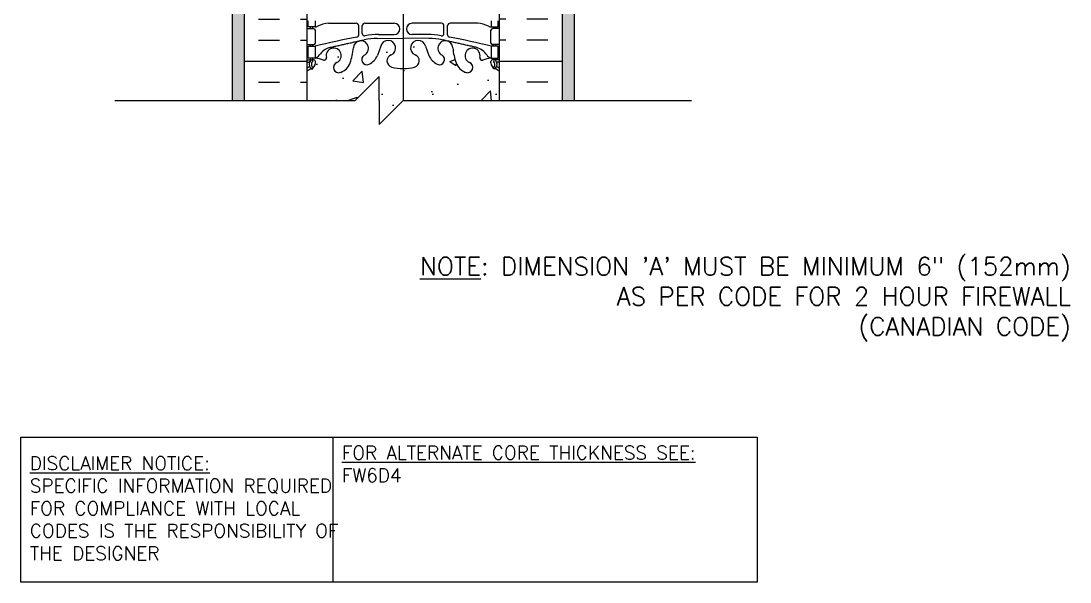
# Model space of a CAD drawing. Header units: inches. Extents: x -9 to 46, y 201.4 to 266.9.
# Drawn here: x 2.36 to 46.04, y 201.44 to 224.8 of the extents above; entities that cross this region are included whole.
import ezdxf

# ---------------------------------------------------------------- set-up
doc = ezdxf.new("R2010")
doc.units = ezdxf.units.IN
doc.header["$LTSCALE"] = 0.5
doc.header["$MEASUREMENT"] = 0
for name, color, linetype in [('HATCH', 12, 'Continuous'), ('line25', 2, 'Continuous'), ('LINE3', 3, 'Continuous'), ('LINE50', 5, 'Continuous'), ('LINE9', 9, 'Continuous'), ('TEXT', 4, 'Continuous'), ('Web_Edge', 9, 'Continuous')]:
    doc.layers.add(name, color=color, linetype=linetype)
doc.styles.get("Standard").update_dxf_attribs({"font": 'romans.shx'})

msp = doc.modelspace()

# ---------------------------------------------------------------- hatches: boundary and pattern name
at = {"layer": 'HATCH'}
h = msp.add_hatch(dxfattribs=at)
h.set_pattern_fill('INSUL', color=256, scale=7, style=0)
h.paths.add_polyline_path([(14.272, 246.933), (13.584, 246.933), (13.584, 246.433), (12.084, 246.433), (12.084, 246.933), (11.647, 246.933), (11.647, 245.139), (13.324, 245.139), (13.548, 245.057), (13.324, 244.976), (11.647, 244.976), (11.647, 228.933), (12.084, 228.933), (12.084, 229.433), (13.584, 229.433), (13.584, 228.933), (14.272, 228.933)])
h.paths.add_polyline_path([(11.647, 221.496), (14.272, 221.496), (14.272, 228.933), (13.584, 228.933), (13.584, 228.433), (12.084, 228.433), (12.084, 228.933), (11.647, 228.933)])
h = msp.add_hatch(dxfattribs=at)
h.set_pattern_fill('INSUL', color=256, scale=7, style=0)
h.set_pattern_definition([(180, (36.5434, -1e-11), (2e-12, 2.625), []), (180, (36.5434, 0.875), (2e-12, 2.625), [0.875, -0.875]), (180, (36.5434, 1.75), (2e-12, 2.625), [0.875, -0.875])])
h.paths.add_polyline_path([(22.272, 246.933), (22.959, 246.933), (22.959, 246.433), (24.459, 246.433), (24.459, 246.933), (24.897, 246.933), (24.897, 245.139), (23.219, 245.139), (22.995, 245.057), (23.219, 244.976), (24.897, 244.976), (24.897, 228.933), (24.459, 228.933), (24.459, 229.433), (22.959, 229.433), (22.959, 228.933), (22.272, 228.933)])
h.paths.add_polyline_path([(24.897, 221.496), (22.272, 221.496), (22.272, 228.933), (22.959, 228.933), (22.959, 228.433), (24.459, 228.433), (24.459, 228.933), (24.897, 228.933)])
h = msp.add_hatch(dxfattribs=at)
h.set_pattern_fill('AR-SAND', color=256, scale=0.25, style=0)
h.paths.add_polyline_path([(11.147, 221.496), (11.647, 221.496), (11.647, 241.578), (11.147, 241.578)])
h = msp.add_hatch(dxfattribs=at)
h.set_pattern_fill('AR-SAND', color=256, scale=0.25, style=0)
h.set_pattern_definition([(142.5, (36.54337, 0), (0.01574834, 0.48170594), [0, -0.38, 0, -0.425, 0, -0.40625]), (172.5, (36.5434, 0), (-0.4424442, 0.7055365), [0, -0.205, 0, -0.3425, 0, -0.13125]), (212.5, (36.85087, 0), (-0.7785355, 0.00141476), [0, -0.125, 0, -0.45, 0, -0.5875]), (222.5, (36.8509, 0), (-0.7515317, 0.2194189), [0, -0.0625, 0, -0.295, 0, -0.3375])])
h.paths.add_polyline_path([(25.397, 221.496), (24.897, 221.496), (24.897, 241.578), (25.397, 241.578)])
h = msp.add_hatch(dxfattribs=at)
h.set_pattern_fill('AR-CONC', color=256, scale=0.5, style=0)
h.paths.add_polyline_path([(22.272, 222.706, 0.088416), (22.126, 222.803), (22.036, 222.803), (22.036, 222.845, -0.249069), (21.926, 223.052), (21.926, 223.119, -0.414214), (21.988, 223.182), (22.036, 223.182), (22.036, 223.252), (21.931, 223.252, 0.085348), (21.601, 223.176, -0.669601), (21.469, 223.297, 2.087231), (21.035, 223.072, -1), (20.871, 222.663, -0.21345), (20.479, 223.053, -0.069923), (20.342, 223.696, 1.629604), (19.871, 223.395, -1.059167), (19.665, 223.013, -0.16372), (19.343, 223.367), (19.2, 223.754, 1.612474), (18.769, 223.394, -0.734872), (18.746, 222.883, -0.068475), (18.272, 222.821, -0.068475), (17.798, 222.883, -0.734872), (17.774, 223.394, 1.612474), (17.343, 223.754), (17.2, 223.367, -0.16372), (16.878, 223.013, -1.059167), (16.672, 223.395, 1.629604), (16.201, 223.696, -0.069923), (16.064, 223.053, -0.21345), (15.672, 222.663, -1), (15.509, 223.072, 2.087231), (15.075, 223.297, -0.669601), (14.942, 223.176, 0.085348), (14.613, 223.252), (14.508, 223.252), (14.508, 223.182), (14.555, 223.182, -0.414214), (14.618, 223.119), (14.618, 223.052, -0.249069), (14.508, 222.845), (14.508, 222.803), (14.418, 222.803, 0.088416), (14.272, 222.706), (14.272, 221.496), (16.272, 221.496), (17.272, 222.496), (17.272, 221.496), (17.272, 220.496), (18.272, 221.496), (22.272, 221.496)])

# ---------------------------------------------------------------- linework, layer by layer
at = {"layer": 'line25'}
for p, q in [((14.272, 221.496), (14.272, 246.933)), ((22.272, 246.933), (22.272, 221.496))]:
    msp.add_line(p, q, dxfattribs=at)
at = {"layer": 'LINE3'}
msp.add_line((18.278, 253.932), (18.272, 221.496), dxfattribs=at)
at = {"layer": 'LINE50', "color": 9}
for p, q in [((11.147, 255.433), (11.147, 221.496)), ((25.397, 255.433), (25.397, 221.496))]:
    msp.add_line(p, q, dxfattribs=at)
at = {"layer": 'LINE50'}
for p, q in [((11.647, 246.933), (11.647, 221.496)), ((24.897, 246.933), (24.897, 221.496))]:
    msp.add_line(p, q, dxfattribs=at)
at = {"layer": 'LINE9'}
for p, q in [((17.272, 222.496), (16.272, 221.496)), ((17.272, 221.496), (17.272, 222.496)), ((6.268, 221.496), (16.272, 221.496)), ((17.272, 221.496), (17.272, 220.496)), ((17.272, 220.496), (18.272, 221.496)), ((18.272, 221.496), (30.275, 221.496))]:
    msp.add_line(p, q, dxfattribs=at)
at = {"layer": 'TEXT'}
msp.add_lwpolyline([(2.361, 207.475), (15.344, 207.475), (15.344, 201.437), (2.361, 201.437)], close=True, dxfattribs=at)
msp.add_lwpolyline([(15.344, 207.475), (33.005, 207.475), (33.005, 201.437), (15.344, 201.437)], dxfattribs=at)
at = {"layer": 'Web_Edge'}
for p, q in [((14.418, 224.482), (14.418, 224.552)), ((14.508, 224.482), (14.508, 224.552)), ((15.165, 224.707), (16.32, 224.707)), ((16.42, 224.222), (16.42, 224.607)), ((16.572, 224.284), (16.572, 224.607)), ((16.672, 224.707), (17.899, 224.707)), ((19.871, 224.707), (18.644, 224.707)), ((19.971, 224.284), (19.971, 224.607)), ((20.124, 224.222), (20.124, 224.607)), ((21.378, 224.707), (20.224, 224.707)), ((22.036, 224.482), (22.036, 224.552)), ((22.126, 224.482), (22.126, 224.552)), ((14.272, 224.482), (14.555, 224.482)), ((14.618, 223.884), (14.618, 224.419)), ((17.205, 224.07), (18.272, 224.086)), ((17.252, 224.238), (17.899, 224.238)), ((19.338, 224.07), (18.272, 224.086)), ((19.291, 224.238), (18.644, 224.238)), ((21.926, 223.884), (21.926, 224.419)), ((22.272, 224.482), (21.988, 224.482)), ((14.272, 223.822), (14.555, 223.822)), ((14.418, 223.752), (14.418, 223.822)), ((14.508, 223.752), (14.508, 223.822)), ((17.343, 223.754), (17.2, 223.367)), ((19.2, 223.754), (19.343, 223.367)), ((22.272, 223.822), (21.988, 223.822)), ((22.036, 223.752), (22.036, 223.822)), ((22.126, 223.752), (22.126, 223.822)), ((14.418, 223.182), (14.418, 223.252)), ((14.508, 223.182), (14.508, 223.252)), ((22.036, 223.182), (22.036, 223.252)), ((22.126, 223.182), (22.126, 223.252)), ((14.272, 223.182), (14.555, 223.182)), ((14.272, 223.082), (14.35, 223.082)), ((14.418, 222.803), (14.508, 222.803)), ((14.508, 222.803), (14.508, 222.845)), ((14.618, 223.052), (14.618, 223.119)), ((21.926, 223.052), (21.926, 223.119)), ((22.272, 223.182), (21.988, 223.182)), ((22.036, 222.803), (22.036, 222.845)), ((22.126, 222.803), (22.036, 222.803)), ((22.272, 223.082), (22.194, 223.082))]:
    msp.add_line(p, q, dxfattribs=at)
for points in [[(14.613, 224.802), (14.613, 224.552), (14.313, 224.552), (14.313, 224.802)], [(21.931, 224.802), (21.931, 224.552), (22.231, 224.552), (22.231, 224.802)]]:
    msp.add_lwpolyline(points, dxfattribs=at)
for points in [[(14.313, 223.752), (14.613, 223.752), (14.613, 223.252), (14.313, 223.252)], [(22.231, 223.752), (21.931, 223.752), (21.931, 223.252), (22.231, 223.252)]]:
    msp.add_lwpolyline(points, close=True, dxfattribs=at)
for centre, radius, start, end in [((14.609, 224.771), 0.219, 271.08, 299.5063), ((15.25, 223.551), 1.16, 94.1968, 117.4156), ((16.32, 224.607), 0.1, 0, 89.9612), ((16.672, 224.607), 0.1, 90, 180), ((17.899, 224.472), 0.234, 270, 90), ((18.644, 224.472), 0.234, 90, 270), ((19.871, 224.607), 0.1, 0, 90), ((20.224, 224.607), 0.1, 90.0388, 180), ((21.293, 223.551), 1.16, 62.5844, 85.8032), ((21.935, 224.771), 0.219, 240.4937, 268.92), ((14.555, 224.419), 0.0625, 0, 90), ((21.421, 196.332), 28.253, 100.3657, 103.9448), ((16.32, 224.222), 0.1, 280.3657, 0), ((16.672, 224.284), 0.1, 180, 280.7454), ((17.2, 221.086), 2.984, 89.9005, 100.7454), ((17.247, 221.254), 2.984, 89.9005, 100.7454), ((19.296, 221.254), 2.984, 79.2546, 90.0995), ((19.343, 221.086), 2.984, 79.2546, 90.0995), ((19.871, 224.284), 0.1, 259.2546, 0), ((20.224, 224.222), 0.1, 180, 259.6343), ((15.122, 196.332), 28.253, 76.0552, 79.6343), ((21.988, 224.419), 0.0625, 90, 180), ((14.555, 223.884), 0.0625, 270, 0), ((15.413, 222.983), 0.743, 106.1893, 147.2081), ((15.382, 223.359), 0.314, 293.8084, 191.4114), ((13.842, 223.861), 2.365, 339.9985, 355.6105), ((16.513, 223.665), 0.314, 296.0652, 177.2643), ((17.648, 223.681), 0.314, 293.8084, 166.5854), ((18.895, 223.681), 0.314, 13.4146, 246.1916), ((20.03, 223.665), 0.314, 2.7357, 243.9348), ((22.701, 223.861), 2.365, 184.3895, 200.0015), ((21.161, 223.359), 0.314, 348.5886, 246.1916), ((21.13, 222.983), 0.743, 32.7919, 73.8107), ((21.988, 223.884), 0.0625, 180, 270), ((14.49, 223.595), 0.364, 289.6613, 325.0225), ((14.558, 222.256), 0.997, 66.8533, 86.8462), ((14.984, 223.264), 0.0968, 249.5669, 19.8449), ((16.764, 223.198), 0.217, 121.463, 294.4736), ((16.514, 223.669), 0.75, 297.0295, 336.3062), ((17.866, 223.143), 0.268, 109.9662, 255.2108), ((18.677, 223.143), 0.268, 284.7892, 70.0338), ((20.03, 223.669), 0.75, 203.6938, 242.9705), ((19.779, 223.198), 0.217, 245.5264, 58.537), ((21.56, 223.264), 0.0968, 160.1551, 290.4331), ((21.986, 222.256), 0.997, 93.1538, 113.1467), ((22.053, 223.595), 0.364, 214.9775, 250.3387), ((14.618, 222.345), 0.6, 114.9252, 125.2168), ((14.618, 222.345), 0.5, 109.4712, 133.7891), ((14.35, 223.062), 0.0196, 344.5099, 90.5968), ((14.611, 222.997), 0.25, 137.5391, 219.8855), ((14.356, 222.908), 0.021, 296.0043, 16.536), ((14.454, 222.866), 0.045, 220.8121, 38.552), ((14.46, 223.136), 0.045, 317.5391, 137.5391), ((14.611, 222.997), 0.16, 137.5391, 219.9999), ((14.368, 223.052), 0.25, 289.4712, 360), ((14.555, 223.119), 0.0625, 360, 90), ((15.59, 222.868), 0.22, 111.8037, 291.8037), ((15.433, 223.296), 0.677, 290.6803, 338.8761), ((18.26, 224.575), 1.754, 254.7082, 270.3771), ((18.283, 224.575), 1.754, 269.6229, 285.2918), ((21.11, 223.296), 0.677, 201.1239, 249.3197), ((20.953, 222.868), 0.22, 248.1963, 68.1963), ((21.988, 223.119), 0.0625, 90, 180), ((22.176, 223.052), 0.25, 180, 250.5288), ((22.083, 223.136), 0.045, 42.4609, 222.4609), ((22.09, 222.866), 0.045, 141.448, 319.1879), ((21.932, 222.997), 0.16, 320.0001, 42.4609), ((21.926, 222.345), 0.5, 46.2109, 70.5288), ((21.932, 222.997), 0.25, 320.1145, 42.4609), ((22.188, 222.908), 0.021, 163.464, 243.9957), ((22.194, 223.062), 0.0196, 89.4032, 195.4901), ((21.926, 222.345), 0.6, 54.7832, 65.0748)]:
    msp.add_arc(centre, radius, start, end, dxfattribs=at)
for points in [[(15.206, 223.697), (16.644, 224.018)], [(21.337, 223.697), (19.9, 224.018)]]:
    msp.add_open_spline(points, degree=1, dxfattribs=at)

# ---------------------------------------------------------------- texts
at = {"layer": 'TEXT'}
for s, insert, char_height, width, attachment_point in [('\\A1;{\\LNOTE}: DIMENSION \'A\' MUST BE MINIMUM 6" (152mm) AS PER CODE FOR 2 HOUR FIREWALL\\P(CANADIAN CODE)', (46.069, 213.21), 0.75, 29.37454, 6), ('{\\LFOR ALTERNATE CORE THICKNESS SEE:\\P}FW6D4', (15.72, 206.352), 0.5625, 23.33295, 4), ('{\\LDISCLAIMER NOTICE:}\\PSPECIFIC INFORMATION REQUIRED FOR COMPLIANCE WITH LOCAL CODES IS THE RESPONSIBILITY OF THE DESIGNER', (2.728, 204.509), 0.5625, 14.00235, 4)]:
    msp.add_mtext(s, dxfattribs=dict(at, insert=insert, char_height=char_height, width=width, attachment_point=attachment_point))

doc.saveas('drawing.dxf')
